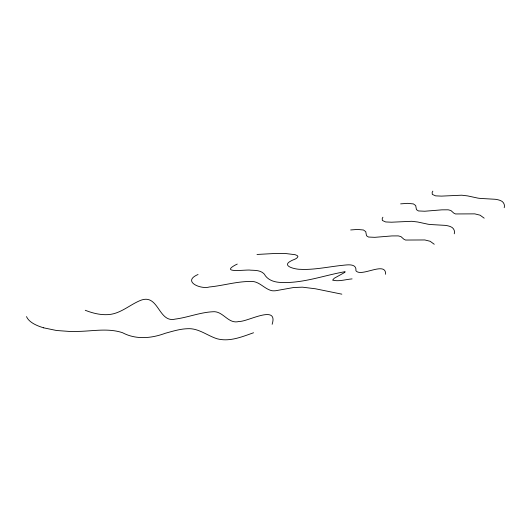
<?xml version="1.0" encoding="UTF-8"?>
<svg xmlns="http://www.w3.org/2000/svg" width="531" height="531" viewBox="0 0 531 531"><rect width="100%" height="100%" fill="white"/><g stroke="black" fill="none" stroke-linecap="round" stroke-linejoin="round"><path stroke-width="0.8" d="M454.264 233.806C455.233 230.819 453.454 227.62 450.514 226.657A26.543 7.494 -8.8 0 0 445.283 225.37L433.07 224.673A30.937 8.735 -8.8 0 1 427.986 224.215L417.711 222.004L411.771 221.294L391.52 222.21L385.639 221.951L382.34 220.471L382.214 218.533L382.911 217.219M504.211 207.714C505.18 204.727 503.395 201.528 500.461 200.565A26.543 7.494 -8.8 0 0 495.231 199.278L483.011 198.581A30.937 8.735 -8.8 0 1 477.927 198.123L467.658 195.912L461.718 195.202L441.46 196.118L435.586 195.859L432.287 194.386L432.154 192.441L432.858 191.127M385.632 274.288C386.064 260.555 361.306 277.58 355.936 270.777C356.839 262.745 346.398 265.049 341.473 265.434C329.399 266.754 317.425 269.244 305.245 269.436A28.654 8.091 -8.8 0 1 300.513 269.31C296.245 269.522 280.514 266.23 291.034 260.913C293.278 259.5 296.882 259.208 297.957 256.539L297.227 255.557L295.117 254.694L285.963 253.566L274.023 253.533L257.004 254.462M272.144 324.308C278.622 303.832 247.267 322.078 239.05 321.447C228.098 324.58 223.159 310.476 212.579 311.77C199.842 312.46 187.841 317.458 175.243 319.098C158.271 323.293 158.796 292.979 140.396 300.446C129.969 304.701 121.221 313.144 109.665 314.478C101.328 315.368 92.971 313.323 85.259 310.277M198.056 274.487C181.502 281.523 201.057 289.607 209.26 286.992C223.013 285.698 236.434 281.443 250.313 281.476C259.055 280.614 264.119 289.01 271.912 290.703A7.009 1.978 -8.8 0 0 275.689 290.729L293.437 287.55L302.391 287.165L315.454 288.784L341.845 294.167M237.271 264.08L236.541 264.425A37.396 10.56 -8.8 0 0 234.363 265.553C220.63 273.478 247.439 269.27 250.625 270.179C255.305 270.365 260.847 270.226 264.246 274.023C267.578 280.229 274.726 282.392 281.384 282.446A29.305 8.277 -8.8 0 0 288.326 282.485C307.635 281.709 326.021 275.058 344.891 271.713L345.236 271.859L344.446 272.576L334.205 278.284L332.618 280.142C338.831 281.782 345.714 279.412 352.086 278.894M253.559 332.758C241.917 336.833 229.492 342.11 217 338.738C207.077 335.572 198.415 327.972 187.436 328.716C179.823 328.968 172.502 331.298 165.214 333.295C151.368 338.433 135.943 339.847 122.522 332.705C108.005 327.853 92.547 331.238 77.632 331.417A56.399 15.923 -8.8 0 1 70.125 331.49L56.505 330.494L43.681 327.833M400.62 203.871L407.469 203.346L413.403 203.911L415.693 205.543L416.45 209.652L418.448 210.946L424.727 211.238L441.872 209.845L448.244 209.811L450.879 210.515L453.793 213.117L455.512 213.953L474.774 213.867L480.104 215.194L484.186 218.175M350.672 229.956L357.522 229.438L363.456 229.996L365.746 231.635L366.509 235.744L368.501 237.038L374.78 237.33L391.924 235.93L398.303 235.897L400.932 236.6L403.852 239.209L405.571 240.045L424.833 239.959L430.156 241.286L434.245 244.267M43.701 327.826A108.576 30.659 -8.8 0 1 26.537 316.595"/></g></svg>
